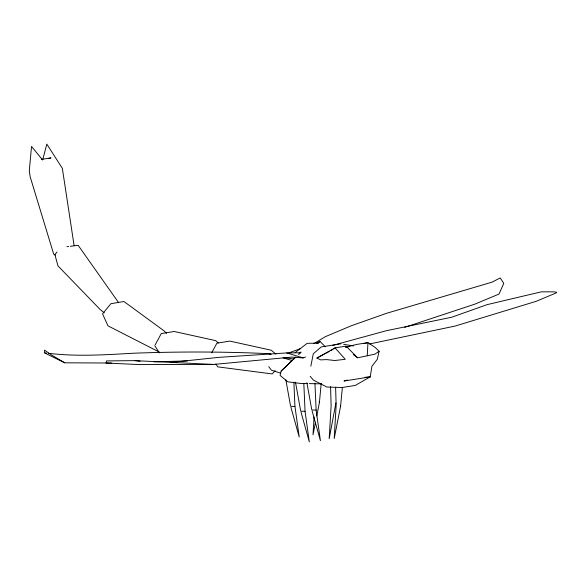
<?xml version="1.0" encoding="UTF-8"?>
<svg xmlns="http://www.w3.org/2000/svg" width="586" height="586" viewBox="0 0 586 586"><rect width="100%" height="100%" fill="white"/><g stroke="black" fill="none" stroke-linecap="round" stroke-linejoin="round"><path stroke-width="0.88" d="M353.299 354.537L357.643 357.797L367.224 355.812L367.964 342.634L356.991 344.378L345.652 347.066M314.059 416.954L313.012 434.827L315.502 422.272M316.748 415.994L319.414 402.538L321.172 383.837M335.917 402.897L329.178 438.753L331.119 405.688L330.57 386.621M335.617 387.265L336.144 405.424L334.203 438.489L340.598 406.193L342.356 387.493M310.836 366.169L313.298 353.776L321.231 346.934L340.891 343.814M363.679 343.616L367.964 342.634L375.311 347.542L379.113 351.278L377.274 359.372L371.898 366.294L370.227 376.879L355.27 385.427L342.151 387.507L326.871 387.038L313.422 380.116L310.17 376.293M295.915 356.94L281.163 371.019L280.079 375.45L287.836 381.823L301.343 383.552L307.452 383.588M155.187 344.824L161.275 333.581L174.247 331.493L215.67 340.642L218.351 342.927M211.678 352.823L216.893 343.184L229.866 341.096L271.289 350.245L275.984 354.244M57.047 252.009L54.894 254.632L57.977 265.905L100.221 309.598L104.264 312.829M318.198 343.374L319.89 341.33L325.34 346.78M275.127 370.718L272.153 373.934L217.765 366.865L215.919 363.957M292.268 360.441L281.163 371.019M293.52 359.24L295.403 357.445M299.16 353.841L301.043 352.047L298.479 354.493M333.734 349.095L335.046 347.864L346.018 346.121L357.643 357.797M295.146 352.596L307.137 343.359L317.759 343.081M317.78 342.964L319.89 341.33L316.411 343.557M379.113 351.278L374.937 354.127L367.224 355.812M313.73 343.711L325.325 336.686L350.999 325.875L386.562 313.298L491.954 282.181L500.224 277.932L503.784 283.382L499.001 294.069L474.865 304.141L404.67 327.34M316.923 358.039L335.046 347.864L345.279 359.299L334.782 360.507L326.68 359.606L320.608 359.877L316.923 358.039L324.563 353.973M325.333 353.57L329.149 351.534M330.68 350.721L332.211 349.908M300.618 348.56L288.686 352.97M213.707 364.433L134.795 360.639L106.469 360.917L106.029 363.02L138.369 364.529L213.707 364.433L291.733 357.108L303.123 357.907L305.526 356.991M347.176 380.014L343.989 381.047L370.227 376.879L364.983 377.281M332.892 345.337L386.386 330.702L451.769 317.216L487.017 304.669L541.347 291.828L554.048 291.843L556.7 292.304L556.004 293.015L536.087 301.343L455.154 326.05L369.583 343.953M48.492 158.513L51.011 157.876L41.364 159.421M345.63 347.205L349.945 346.524M66.892 246.691L68.621 246.486M70.357 246.274L78.165 245.329L118.511 302.479M170.416 362.463L218.93 357.343L286.752 352.926L299.981 352.779M111.765 363.027L64.738 362.815L44.756 352.984L44.507 350.091L51.517 354.991L64.738 362.815M153.832 361.855L187.667 360.917M309.203 383.603L321.509 383.874M290.92 407.285L299.219 437.017L294.948 406.42L290.751 406.347L290.488 405.651L285.865 379.933M312.111 410.94L320.41 440.672L316.132 410.075L311.935 410.002L311.679 409.306L306.896 382.709M301.028 412.163L309.327 441.903L305.05 411.306L300.852 411.233L300.596 410.53L295.49 382.16M270.879 354.164L269.194 353.71C224.167 351.563 179.074 351.527 134.026 353.197C105.502 354.808 76.876 356.764 48.396 353.27M44.756 352.984L46.58 353.131M134.795 360.639L140.12 361.232M283.543 357.548L293.432 358.991M343.674 344.297L353.402 345.974M269.194 353.71L270.93 354.23M283.082 357.848L291.769 360.427M286.752 352.926L303.123 357.907M280.606 373.194L271.355 370.125L268.754 366.631M159.517 352.186L107.978 325.845L102.543 313.847L110.915 303.695L123.954 301.519L164.065 330.863L166.468 333.368M55.304 255.071L53.729 254.229L30.15 176.738L29.3 170.768L31.527 146.449L42.632 160L46.829 144.097L62.343 168.365L74.107 245.585M154.755 345.63L159.37 352.904M340.341 405.497L340.598 406.193M319.15 401.835L319.414 402.538M314.946 383.2L316.132 410.075M303.826 383.53L305.05 411.306M293.879 382.233L294.948 406.42"/></g></svg>
